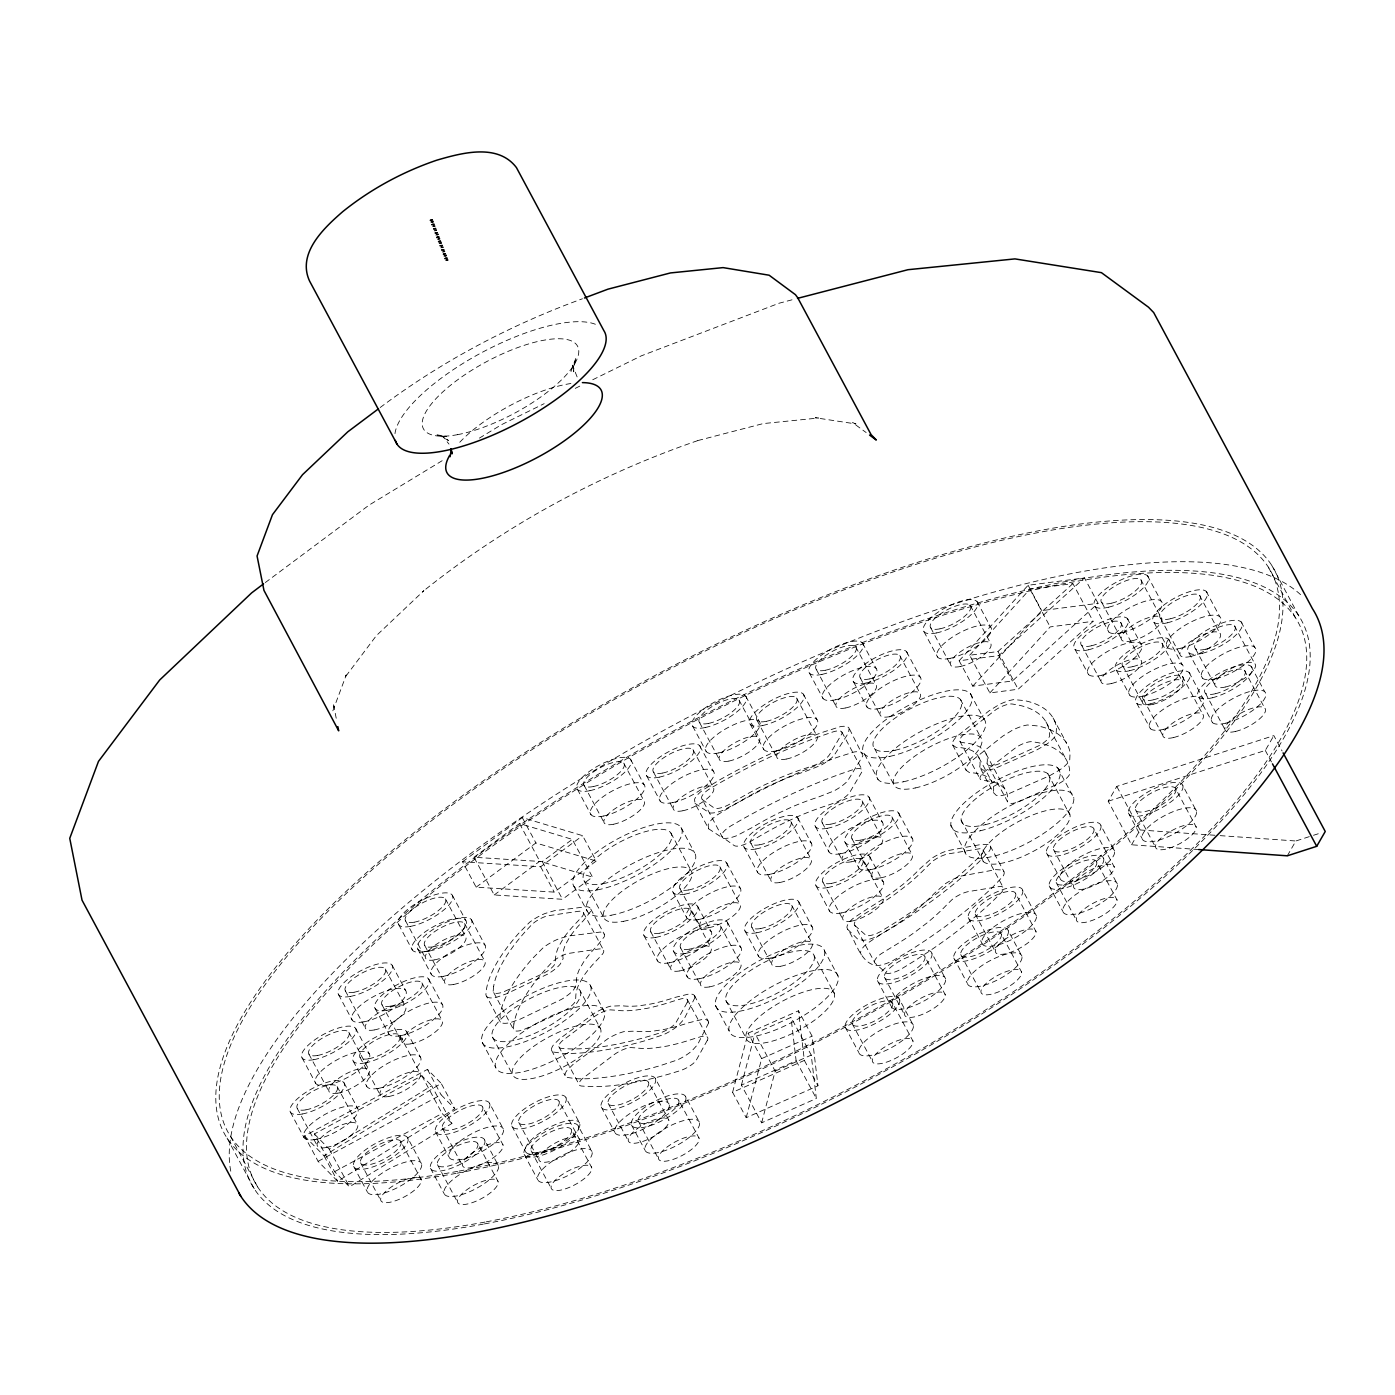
<?xml version="1.0" encoding="UTF-8"?>
<svg xmlns="http://www.w3.org/2000/svg" width="1395" height="1395" viewBox="0 0 1395 1395"><rect width="100%" height="100%" fill="white"/><g stroke="black" fill="none" stroke-linecap="round" stroke-linejoin="round"><path stroke-width="0.75" stroke-dasharray="5 3.75" d="M979.726 767.128L980.057 764.425A121.784 40.856 -28.2 0 0 977.18 754.678L972.995 751.19A121.784 40.856 -28.2 0 0 959.83 747.563L956.011 747.336L952.593 744.947A23.453 7.864 -28.2 0 1 956.691 736.543L989.072 710.84L998.524 704.981A23.192 7.777 -28.2 0 1 1013.886 699.592L1024.558 700.621A241.352 80.962 -28.2 0 1 1056.468 727.248L1056.12 734.834A23.192 7.777 -28.2 0 1 1046.023 744.634L1036.258 750.231L994.914 768.453A23.453 7.864 -28.2 0 1 982.499 769.9L979.726 767.128L993.327 792.5L996.117 795.272A23.453 7.864 -28.2 0 0 1008.533 793.825L1049.86 775.603L1059.625 770.005A23.192 7.777 -28.2 0 0 1069.721 760.223L1070.087 752.62A241.352 80.962 -28.2 0 0 1038.159 725.993L1027.487 724.981A23.192 7.777 -28.2 0 0 1012.125 730.37L1002.674 736.211L970.292 761.932A23.453 7.864 -28.2 0 0 966.194 770.319L969.612 772.725L973.448 772.935A121.784 40.856 -28.2 0 1 986.596 776.562L990.781 780.049A121.784 40.856 -28.2 0 1 993.659 789.814L993.327 792.5M987.015 763.553L987.311 761.129A129.909 43.576 -28.2 0 0 984.242 750.719L979.708 746.935A129.909 43.576 -28.2 0 0 965.671 743.064L960.789 742.192A15.275 5.127 -28.2 0 1 965.044 733.491L996.117 709.514A15.014 5.039 -28.2 0 1 1011.95 703.969L1018.385 705.05A233.244 78.242 -28.2 0 1 1049.232 730.806L1049.685 735.461A15.014 5.039 -28.2 0 1 1039.292 745.54L1000.581 763.17A15.275 5.127 -28.2 0 1 987.712 764.669L987.015 763.553L1007.922 802.369A15.275 5.127 -28.2 0 0 1020.791 800.869L1059.503 783.24A15.014 5.039 -28.2 0 0 1069.913 773.161L1069.442 768.505A233.244 78.242 -28.2 0 0 1038.595 742.768L1032.16 741.669A15.014 5.039 -28.2 0 0 1016.327 747.214L985.254 771.208A15.275 5.127 -28.2 0 0 980.999 779.892L985.881 780.764A129.909 43.576 -28.2 0 1 999.919 784.635L1004.452 788.419A129.909 43.576 -28.2 0 1 1007.539 798.829L1007.225 801.253M732.602 1092.32L748.069 1033.207L798.498 1010.782L812.099 1036.154L817.958 1085.781L746.203 1117.691L732.602 1092.32L804.357 1060.409L798.498 1010.782M741.425 1085.118L754.957 1033.433L791 1017.391L811.227 1055.091L816.337 1098.493L761.653 1122.818L741.425 1085.118L796.126 1060.775L791 1017.391M746.203 1117.691L761.67 1058.596L748.069 1033.207M761.653 1122.818L775.167 1071.133L754.957 1033.433M332.864 710.787L346.274 674.918L344.652 677.813L376.301 635.719L423.871 590.66L422.354 591.916C504.85 525.549 599.048 474.439 699.157 440.14L697.448 440.663L763.17 423.592L818.481 418.012L815.29 417.75L855.972 423.958L852.624 422.633L866.155 432.555M1198.619 849.538L1131.572 844.795L1108.223 801.236L1116.767 786.414L1273.844 735.618L1282.075 750.963M1131.572 844.795L1140.116 829.973L1116.767 786.414M1108.223 801.236L1265.3 750.44L1273.844 735.618M1287.306 855.815L1295.85 840.993L1311.527 835.919M574.88 363.415L570.991 371.314L576.118 357.504L573.641 366.92L573.764 371.802L572.473 365.176L577.356 377.522M959.15 660.777L1028.115 585.272L1084.456 577.914L1098.074 603.303L1012.369 680.987L972.768 686.148L959.15 660.777L998.75 655.615L1084.456 577.914M969.664 655.231L1029.946 589.213L1072.912 583.598L1093.122 621.316L1018.176 689.235L989.875 692.931L969.664 655.231L997.966 651.535L1072.912 583.598M972.768 686.148L1041.716 610.644L1098.074 603.303M989.875 692.931L1050.173 626.913L1093.122 621.316M380.19 407.514C441.57 361.41 510.361 324.948 582.482 298.757M265.312 582.552L369.082 505.112L444.447 459.321M462.547 861.779L522.288 817.575L582.622 835.675L596.223 861.046L554.233 892.12L476.148 887.168L462.547 861.779L540.632 866.748L582.622 835.675M473.986 857.262L519.533 823.556L572.281 839.371L592.491 877.089L562.481 899.287L494.214 894.962L473.986 857.262L542.271 861.587L572.281 839.371M476.148 887.168L535.907 842.964L596.223 861.046M494.214 894.962L539.76 861.256L592.491 877.089M314.363 1133.961L329.272 1149.131L431.683 1085.746L451.91 1123.446L349.482 1186.831L334.591 1171.66L314.363 1133.961L421.865 1075.754L431.683 1085.746M304.511 1135.966L324.058 1155.862L441.186 1083.374L454.787 1108.746L337.66 1181.251L318.112 1161.355L304.511 1135.966L427.445 1069.39L441.186 1083.374M479.392 438.117L501.45 424.708L544.172 403.661M318.112 1161.355L441.064 1094.761L454.787 1108.746M334.591 1171.66L442.093 1113.454L451.91 1123.446M575.263 388.368L581.087 385.491M592.736 379.754L641.299 355.847L779.107 303.221L795.412 298.914M761.67 1058.596L812.099 1036.154M775.167 1071.133L811.227 1055.091M430.061 220.166L432.502 219.712L433.374 221.979L432.467 222.363L430.933 222.433L430.061 220.166L432.502 219.712M430.933 222.433L433.374 221.979M431.7 224.403L434.124 223.95L434.996 226.199L434.107 226.583L432.572 226.67L431.7 224.403L434.124 223.95M432.572 226.67L434.996 226.199M433.322 228.641L435.763 228.187L436.635 230.437L435.728 230.82L434.194 230.907L433.322 228.641L435.763 228.187M434.194 230.907L436.635 230.437M434.961 232.878L437.402 232.424L438.274 234.674L437.367 235.058L435.833 235.127L434.961 232.878L437.402 232.424M435.833 235.127L438.274 234.674M436.6 237.115L439.024 236.662L439.896 238.911L439.006 239.295L437.472 239.365L436.6 237.115L439.024 236.662M437.472 239.365L439.896 238.911M438.222 241.352L440.663 240.899L441.535 243.148L440.628 243.532L439.094 243.602L438.222 241.352L440.663 240.899M439.094 243.602L441.535 243.148M439.861 245.59L442.302 245.136L443.174 247.386L442.267 247.769L440.733 247.839L439.861 245.59L442.302 245.136M440.733 247.839L443.174 247.386M441.5 249.827L443.924 249.374L444.796 251.623L443.906 252.007L442.372 252.076L441.5 249.827L443.924 249.374M442.372 252.076L444.796 251.623M443.122 254.064L445.563 253.611L446.435 255.86L445.528 256.244L443.994 256.331L443.122 254.064L445.563 253.611M443.994 256.331L446.435 255.86M444.743 258.302L447.167 257.848L448.039 260.115L447.15 260.499L445.615 260.569L444.743 258.302L447.167 257.848M445.615 260.569L448.039 260.115M1313.497 835.291L1321.327 832.763M442.11 436.216L446.383 436.321L435.449 434.647L440.123 435.746L448.458 440.506L442.738 436.321L448.998 444.098M1140.116 829.973L1217.992 835.483M1220.154 835.64L1295.85 840.993M702.103 799.405L713.926 807.827A15.275 5.127 -28.2 0 0 727.928 805.142L736.508 800.207A129.909 43.576 -28.2 0 1 764.355 784.984L779.142 778.183A129.909 43.576 -28.2 0 1 806.955 767.791L815.534 764.826A15.275 5.127 -28.2 0 0 829.572 754.608L842.057 733.526A15.014 5.039 -28.2 0 0 833.251 731.817L822.039 735.653A233.244 78.242 -28.2 0 0 721.668 781.845L710.439 788.332A15.014 5.039 -28.2 0 0 701.58 798.167L722.314 837.105L734.136 845.527A15.275 5.127 -28.2 0 0 748.139 842.842L756.735 837.907A129.909 43.576 -28.2 0 1 784.583 822.684L799.352 815.883A129.909 43.576 -28.2 0 1 827.183 805.49L835.744 802.526A15.275 5.127 -28.2 0 0 849.799 792.308L862.284 771.226A15.014 5.039 -28.2 0 0 853.461 769.517L842.249 773.353A233.244 78.242 -28.2 0 0 741.878 819.545L730.649 826.032A15.014 5.039 -28.2 0 0 721.79 835.884L722.314 837.105M695.024 803.398L709.549 812.919A23.453 7.864 -28.2 0 0 723.063 810.338L738.827 802.02A121.784 40.856 -28.2 0 1 764.931 787.756L778.532 781.496A121.784 40.856 -28.2 0 1 804.619 771.749L820.382 765.541A23.453 7.864 -28.2 0 0 833.931 755.689L848.596 732.741L849.119 728.277A23.192 7.777 -28.2 0 0 840.557 726.603L823.8 731.904A241.352 80.962 -28.2 0 0 719.925 779.7L703.15 789.849A23.192 7.777 -28.2 0 0 694.536 799.405L695.024 803.398L708.625 828.787L723.151 838.308A23.453 7.864 -28.2 0 0 736.665 835.71L752.446 827.392A121.784 40.856 -28.2 0 1 778.549 813.128L792.133 806.868A121.784 40.856 -28.2 0 1 818.22 797.12L833.983 790.93A23.453 7.864 -28.2 0 0 847.532 781.06L862.947 755.706L849.119 728.277M854.786 925.391L866.225 935.592A15.014 5.039 -28.2 0 0 881.483 931.075L892.399 924.344A233.244 78.242 -28.2 0 0 973.71 862.25L980.964 855.1A15.014 5.039 -28.2 0 0 980.04 848.683L948.478 853.845A15.275 5.127 -28.2 0 0 931.843 861.901L926.28 867.376A129.909 43.576 -28.2 0 1 907.116 884.988L895.137 894.125A129.909 43.576 -28.2 0 1 869.207 910.952L860.872 916.096A15.275 5.127 -28.2 0 0 854.786 925.391L875.014 963.108L886.453 973.291A15.014 5.039 -28.2 0 0 901.693 968.775L912.626 962.044A233.244 78.242 -28.2 0 0 993.938 899.949L1001.174 892.8A15.014 5.039 -28.2 0 0 1000.25 886.383L968.705 891.544A15.275 5.127 -28.2 0 0 952.07 899.601L946.49 905.076A129.909 43.576 -28.2 0 1 927.326 922.688L915.347 931.825A129.909 43.576 -28.2 0 1 889.435 948.652L881.099 953.796A15.275 5.127 -28.2 0 0 875.014 963.108M847.689 929.332L857.838 939.271L863.348 940.282A23.192 7.777 -28.2 0 0 878.135 935.888L895.119 925.914A241.352 80.962 -28.2 0 0 979.255 861.657L989.456 850.88A23.192 7.777 -28.2 0 0 988.549 844.655L982.237 844.271L947.711 850.636A23.453 7.864 -28.2 0 0 931.651 858.413L920.351 868.335A121.784 40.856 -28.2 0 1 902.391 884.866L891.37 893.271A121.784 40.856 -28.2 0 1 867.062 909.052L852.816 918.625A23.453 7.864 -28.2 0 0 846.939 927.588L847.689 929.332C856.059 940.875 860.087 963.596 876.949 965.654A23.192 7.777 -28.2 0 0 891.754 961.277L908.738 951.285A241.352 80.962 -28.2 0 0 992.874 887.028L1003.057 876.252A23.192 7.777 -28.2 0 0 1002.168 870.027L995.838 869.643L961.312 876.008A23.453 7.864 -28.2 0 0 945.269 883.785L933.97 893.724A121.784 40.856 -28.2 0 1 915.992 910.237L904.971 918.642A121.784 40.856 -28.2 0 1 880.663 934.423L866.417 943.996A23.453 7.864 -28.2 0 0 860.541 952.977L861.29 954.703M1271.717 565.289L1298.919 616.049M1268.334 567.155L1295.554 617.898M1241.097 621.856L1254.698 647.245M1234.435 625.814L1254.646 663.514M1251.088 666.322L1264.69 691.693M1206.187 591.341L1219.788 616.712M1244.41 670.28L1264.637 707.98M1199.508 595.281L1219.736 632.981M1265.3 750.44L1271.473 761.949M1195.532 648.849L1215.743 686.549M1188.854 652.79L1202.473 678.162M1147.457 575.734L1161.076 601.106M1205.507 693.298L1225.734 730.997M1140.796 579.675L1161.006 617.375M1160.623 618.316L1180.833 656.016M1189.046 672.425L1202.647 697.796M1168.539 639.224L1182.158 664.595M1198.846 697.256L1212.447 722.627M1153.944 622.257L1167.563 647.646M1182.367 676.366L1202.595 714.066M1161.878 643.165L1182.088 680.865M1127.195 618.351L1140.814 643.74M1120.534 622.309L1140.744 660.009M1101.893 602.71L1122.103 640.41M1095.232 606.651L1108.833 632.022M1143.464 699.401L1163.692 737.101M1122.975 666.2L1143.185 703.9M1182.908 785.786A30.568 10.253 -28.2 0 1 1144.162 815.081A30.568 10.253 -28.2 0 1 1139.872 797.312A30.568 10.253 -28.2 0 1 1182.908 785.786L1196.509 811.175A30.568 10.253 -28.2 0 1 1157.78 840.453A30.568 10.253 -28.2 0 1 1153.473 822.684A30.568 10.253 -28.2 0 1 1196.509 811.175M1136.803 703.342L1150.404 728.731M1116.314 670.141L1129.915 695.512M1175.95 789.274A22.756 7.638 -28.2 0 1 1147.091 811.07A22.756 7.638 -28.2 0 1 1143.9 797.835A22.756 7.638 -28.2 0 1 1175.95 789.274L1196.16 826.973A22.756 7.638 -28.2 0 1 1167.319 848.77A22.756 7.638 -28.2 0 1 1164.11 835.535A22.756 7.638 -28.2 0 1 1196.16 826.973M1081.631 645.327L1101.841 683.044M1074.97 649.285L1088.571 674.657M1028.115 585.272L1041.716 610.644M1029.946 589.213L1050.173 626.913M1135.356 809.519L1155.566 847.218M1128.398 812.989L1141.999 838.378M1053.068 717.954L1066.669 743.326M1045.936 721.808L1066.146 759.508M1100.951 825.683A30.568 10.253 -28.2 0 1 1062.205 854.961A30.568 10.253 -28.2 0 1 1057.916 837.192A30.568 10.253 -28.2 0 1 1100.951 825.683L1114.553 851.055A30.568 10.253 -28.2 0 1 1075.824 880.332A30.568 10.253 -28.2 0 1 1071.517 862.563A30.568 10.253 -28.2 0 1 1114.553 851.055M977.058 601.611L990.659 627M1093.994 829.153A22.756 7.638 -28.2 0 1 1065.135 850.95A22.756 7.638 -28.2 0 1 1061.944 837.715A22.756 7.638 -28.2 0 1 1093.994 829.153L1114.204 866.853A22.756 7.638 -28.2 0 1 1085.362 888.667A22.756 7.638 -28.2 0 1 1082.154 875.432A22.756 7.638 -28.2 0 1 1114.204 866.853M997.966 651.535L1018.176 689.235M998.75 655.615L1012.369 680.987M1057.637 767.825L1073.801 797.905A61.136 20.506 -28.2 0 1 994.094 856.129A61.136 20.506 -28.2 0 1 989.474 818.638A61.136 20.506 -28.2 0 1 1073.801 797.905M970.275 605.465L990.502 643.165M1103.724 858.727A30.568 10.253 -28.2 0 1 1064.995 888.005A30.568 10.253 -28.2 0 1 1060.688 870.236A30.568 10.253 -28.2 0 1 1103.724 858.727L1117.343 884.099A30.568 10.253 -28.2 0 1 1078.597 913.394A30.568 10.253 -28.2 0 1 1074.307 895.625A30.568 10.253 -28.2 0 1 1117.343 884.099M1096.766 862.197A22.756 7.638 -28.2 0 1 1067.925 884.011A22.756 7.638 -28.2 0 1 1064.716 870.776A22.756 7.638 -28.2 0 1 1096.766 862.197L1116.994 899.897A22.756 7.638 -28.2 0 1 1088.135 921.711A22.756 7.638 -28.2 0 1 1084.944 908.476A22.756 7.638 -28.2 0 1 1116.994 899.897M1047.784 773.684L1070.07 815.203A49.592 16.635 -28.2 0 1 1005.429 862.424A49.592 16.635 -28.2 0 1 1001.68 832.013A49.592 16.635 -28.2 0 1 1070.07 815.203M970.327 693.646L983.928 719.018M1053.399 849.398L1073.609 887.098M930.761 627.855L950.971 665.554M1046.442 852.868L1060.043 878.257M923.978 631.691L937.597 657.08M960.335 699.366L980.546 737.066M1056.172 882.46L1076.382 920.159M986.038 753.788L1006.248 791.506M1049.214 885.93L1062.816 911.301M978.854 757.555L992.455 782.926M959.847 741.181L980.057 778.881M906.576 651.727L920.194 677.116M952.593 744.947L966.194 770.319M899.81 655.563L920.02 693.263M1022.744 890.394A30.568 10.253 -28.2 0 1 983.998 919.689A30.568 10.253 -28.2 0 1 979.708 901.92A30.568 10.253 -28.2 0 1 1022.744 890.394L1036.346 915.765A30.568 10.253 -28.2 0 1 997.617 945.06A30.568 10.253 -28.2 0 1 993.31 927.291A30.568 10.253 -28.2 0 1 1036.346 915.765M990.258 846.015L1003.859 871.404M1015.787 893.864A22.756 7.638 -28.2 0 1 986.928 915.678A22.756 7.638 -28.2 0 1 983.737 902.443A22.756 7.638 -28.2 0 1 1015.787 893.864L1035.997 931.564A22.756 7.638 -28.2 0 1 1007.155 953.378A22.756 7.638 -28.2 0 1 1003.947 940.143A22.756 7.638 -28.2 0 1 1035.997 931.564M983.056 849.904L1003.284 887.604M961.172 820.19L983.458 861.709M862.528 643.06L876.13 668.432M1008.306 930.866A30.568 10.253 -28.2 0 1 969.577 960.144A30.568 10.253 -28.2 0 1 965.27 942.375A30.568 10.253 -28.2 0 1 1008.306 930.866L1021.925 956.238A30.568 10.253 -28.2 0 1 983.179 985.533A30.568 10.253 -28.2 0 1 978.889 967.764A30.568 10.253 -28.2 0 1 1021.925 956.238M855.745 646.896L875.973 684.596M950.849 825.16L966.997 855.24M1001.348 934.336A22.756 7.638 -28.2 0 1 972.507 956.15A22.756 7.638 -28.2 0 1 969.298 942.915A22.756 7.638 -28.2 0 1 1001.348 934.336L1021.576 972.036A22.756 7.638 -28.2 0 1 992.717 993.85A22.756 7.638 -28.2 0 1 989.526 980.615A22.756 7.638 -28.2 0 1 1021.576 972.036M860.296 677.97L880.507 715.67M853.513 681.806L867.132 707.178M975.192 914.126L995.402 951.826M968.235 917.596L981.836 942.968M874.473 748.417L894.683 786.117M898.729 813.128L912.347 838.5M864.481 754.137L878.083 779.509M816.232 669.286L836.442 707.003M891.893 816.877L912.121 854.577M841.9 732.131L862.127 769.831M960.754 954.599L980.964 992.298M809.449 673.14L823.067 698.511M868.963 797.138L882.564 822.527M953.796 958.069L967.398 983.44M862.127 800.887L882.337 838.587M803.328 694.152L816.947 719.524M796.562 697.988L816.772 735.688M931.947 953.448A30.568 10.253 -28.2 0 1 893.201 982.743A30.568 10.253 -28.2 0 1 888.911 964.974A30.568 10.253 -28.2 0 1 931.947 953.448L945.548 978.837A30.568 10.253 -28.2 0 1 906.802 1008.114A30.568 10.253 -28.2 0 1 902.513 990.345A30.568 10.253 -28.2 0 1 945.548 978.837M924.99 956.918A22.756 7.638 -28.2 0 1 896.131 978.732A22.756 7.638 -28.2 0 1 892.94 965.497A22.756 7.638 -28.2 0 1 924.99 956.918L945.2 994.618A22.756 7.638 -28.2 0 1 916.341 1016.432A22.756 7.638 -28.2 0 1 913.15 1003.197A22.756 7.638 -28.2 0 1 945.2 994.618M869.573 856.373L883.192 881.762M851.996 838.761L872.206 876.461M862.738 860.122L882.965 897.822M845.161 842.51L858.762 867.882M822.213 822.771L842.44 860.471M745.767 696.192L759.368 721.564M815.378 826.52L828.996 851.909M757.049 720.378L777.259 758.078M739.001 700.028L759.211 737.728M899.705 999.901A30.568 10.253 -28.2 0 1 860.959 1029.196A30.568 10.253 -28.2 0 1 856.669 1011.427A30.568 10.253 -28.2 0 1 899.705 999.901L913.306 1025.273A30.568 10.253 -28.2 0 1 874.56 1054.568A30.568 10.253 -28.2 0 1 870.271 1036.799A30.568 10.253 -28.2 0 1 913.306 1025.273M750.266 724.232L763.867 749.603M884.378 977.18L904.605 1014.88M797.713 817.801L811.315 843.173M892.748 1003.371A22.756 7.638 -28.2 0 1 863.889 1025.185A22.756 7.638 -28.2 0 1 860.698 1011.95A22.756 7.638 -28.2 0 1 892.748 1003.371L912.958 1041.071A22.756 7.638 -28.2 0 1 884.099 1062.885A22.756 7.638 -28.2 0 1 880.908 1049.65A22.756 7.638 -28.2 0 1 912.958 1041.071M877.42 980.65L891.039 1006.039M790.86 821.55L811.088 859.25M822.841 882.006L843.051 919.706M816.005 885.755L829.606 911.127M798.585 901.554L812.186 926.943M824.48 950.745A61.136 20.506 -28.2 0 1 747.581 1009.405A61.136 20.506 -28.2 0 1 738.007 974.355A61.136 20.506 -28.2 0 1 824.48 950.745L838.081 976.134A61.136 20.506 -28.2 0 1 761.182 1034.776A61.136 20.506 -28.2 0 1 751.609 999.727A61.136 20.506 -28.2 0 1 838.081 976.134M699.47 722.418L719.698 760.135M791.732 905.303L811.96 943.02M692.705 726.272L706.306 751.643M852.136 1023.634L872.363 1061.333M814.192 955.924A49.592 16.635 -28.2 0 1 751.818 1003.493A49.592 16.635 -28.2 0 1 744.058 975.07A49.592 16.635 -28.2 0 1 814.192 955.924L834.402 993.624A49.592 16.635 -28.2 0 1 772.028 1041.211A49.592 16.635 -28.2 0 1 764.268 1012.77A49.592 16.635 -28.2 0 1 834.402 993.624M699.784 745.837L713.386 771.226M750.963 843.417L771.173 881.117M845.178 1027.104L858.797 1052.475M693.001 749.673L713.229 787.39M744.128 847.166L757.729 872.555M726.708 862.982L740.309 888.353M719.855 866.731L740.082 904.431M751.835 927.187L772.045 964.887M745 930.936L758.601 956.325M653.488 772.08L673.698 809.78M681.039 827.514L694.64 852.886M804.357 1060.409L817.958 1085.781M727.318 922.217L740.919 947.589M646.722 775.916L660.323 801.288M796.126 1060.775L816.337 1098.493M670.908 833.059L691.135 870.759M720.483 925.966L740.693 963.666M630.523 759.316L644.124 784.688M623.757 763.152L643.967 800.852M697.552 906.227L711.154 931.598M679.958 888.615L700.168 926.315M690.699 909.976L710.927 947.676M673.122 892.364L686.724 917.736M725.853 1000.407L746.063 1038.107M715.565 1005.586L729.167 1030.957M680.568 947.85L700.796 985.55M673.733 951.599L687.334 976.971M584.226 785.559L604.436 823.259M694.414 995.507L708.015 1020.896M577.46 789.396L591.061 814.767M687.299 999.518L707.509 1037.217M650.802 931.86L671.012 969.56M643.967 935.609L657.568 960.981M583.982 880.716L604.209 918.416M590.748 909.034L604.349 934.406M573.868 886.278L587.469 911.65M685.695 1096.749A30.568 10.253 -28.2 0 1 648.501 1126.201A30.568 10.253 -28.2 0 1 641.665 1109.722A30.568 10.253 -28.2 0 1 685.695 1096.749L699.313 1122.138A30.568 10.253 -28.2 0 1 662.102 1151.572A30.568 10.253 -28.2 0 1 655.266 1135.094A30.568 10.253 -28.2 0 1 699.313 1122.138M583.476 912.766L603.686 950.466M678.79 1100.359A22.756 7.638 -28.2 0 1 651.081 1122.295A22.756 7.638 -28.2 0 1 645.99 1110.019A22.756 7.638 -28.2 0 1 678.79 1100.359L699 1138.058A22.756 7.638 -28.2 0 1 671.291 1159.995A22.756 7.638 -28.2 0 1 666.2 1147.719A22.756 7.638 -28.2 0 1 699 1138.058M522.288 817.575L535.907 842.964M542.271 861.587L562.481 899.287M519.533 823.556L539.76 861.256M655.458 1078.754A30.568 10.253 -28.2 0 1 618.247 1108.205A30.568 10.253 -28.2 0 1 611.411 1091.727A30.568 10.253 -28.2 0 1 655.458 1078.754L669.059 1104.142A30.568 10.253 -28.2 0 1 631.865 1133.577A30.568 10.253 -28.2 0 1 625.012 1117.099A30.568 10.253 -28.2 0 1 669.059 1104.142M540.632 866.748L554.233 892.12M648.553 1082.363A22.756 7.638 -28.2 0 1 620.845 1104.299A22.756 7.638 -28.2 0 1 615.736 1092.023A22.756 7.638 -28.2 0 1 648.553 1082.363L668.763 1120.063A22.756 7.638 -28.2 0 1 641.055 1141.999A22.756 7.638 -28.2 0 1 635.963 1129.723A22.756 7.638 -28.2 0 1 668.763 1120.063M590.451 985.602A61.136 20.506 -28.2 0 1 516.568 1044.524A61.136 20.506 -28.2 0 1 502.06 1012.003A61.136 20.506 -28.2 0 1 590.451 985.602L604.07 1010.974A61.136 20.506 -28.2 0 1 530.17 1069.895A61.136 20.506 -28.2 0 1 515.679 1037.374A61.136 20.506 -28.2 0 1 604.07 1010.974M580.25 990.973A49.592 16.635 -28.2 0 1 520.3 1038.769A49.592 16.635 -28.2 0 1 508.547 1012.386A49.592 16.635 -28.2 0 1 580.25 990.973L600.46 1028.673A49.592 16.635 -28.2 0 1 540.528 1076.469A49.592 16.635 -28.2 0 1 528.757 1050.086A49.592 16.635 -28.2 0 1 600.46 1028.673M638.457 1121.423L658.667 1159.123M631.534 1125.033L645.135 1150.404M608.203 1103.428L628.413 1141.127M601.297 1107.037L614.899 1132.409M558.802 1046.616L579.012 1084.316M551.496 1050.191L565.097 1075.58M471.423 919.793L485.024 945.165M566.021 1097.795A30.568 10.253 -28.2 0 1 528.81 1127.23A30.568 10.253 -28.2 0 1 521.974 1110.769A30.568 10.253 -28.2 0 1 566.021 1097.795L579.622 1123.167A30.568 10.253 -28.2 0 1 542.428 1152.601A30.568 10.253 -28.2 0 1 535.575 1136.14A30.568 10.253 -28.2 0 1 579.622 1123.167M578.315 1126.079A30.568 10.253 -28.2 0 1 541.12 1155.531A30.568 10.253 -28.2 0 1 534.285 1139.052A30.568 10.253 -28.2 0 1 578.315 1126.079L591.933 1151.468A30.568 10.253 -28.2 0 1 554.722 1180.902A30.568 10.253 -28.2 0 1 547.886 1164.424A30.568 10.253 -28.2 0 1 591.933 1151.468M452.276 895.206L465.895 920.578M464.587 923.542L484.797 961.242M559.099 1101.405A22.756 7.638 -28.2 0 1 531.39 1123.324A22.756 7.638 -28.2 0 1 526.299 1111.065A22.756 7.638 -28.2 0 1 559.099 1101.405L579.326 1139.105A22.756 7.638 -28.2 0 1 551.618 1161.024A22.756 7.638 -28.2 0 1 546.526 1148.765A22.756 7.638 -28.2 0 1 579.326 1139.105M571.409 1129.688A22.756 7.638 -28.2 0 1 543.701 1151.625A22.756 7.638 -28.2 0 1 538.609 1139.349A22.756 7.638 -28.2 0 1 571.409 1129.688L591.619 1167.388A22.756 7.638 -28.2 0 1 563.911 1189.325A22.756 7.638 -28.2 0 1 558.82 1177.049A22.756 7.638 -28.2 0 1 591.619 1167.388M445.441 898.955L465.651 936.655M493.708 992.56L513.918 1030.26M486.698 996.675A23.192 7.777 -28.2 0 0 496.725 997.216L506.472 993.833L547.817 974.041A23.453 7.864 -28.2 0 0 560.284 964.05L563.127 958.679L562.83 956.29A121.784 40.856 -28.2 0 1 565.847 943.822L570.084 936.446A121.784 40.856 -28.2 0 1 583.372 920.665L590.695 911.353A23.453 7.864 -28.2 0 0 586.685 906.698L554.443 910.691L545.009 913.516A23.192 7.777 -28.2 0 0 529.612 922.269L518.87 933.133A241.352 80.962 -28.2 0 0 486.436 989.369L485.861 994.897L500.299 1022.047A23.192 7.777 -28.2 0 0 510.326 1022.587L520.073 1019.204L561.418 999.413A23.453 7.864 -28.2 0 0 573.903 989.421L576.728 984.068L576.431 981.662A121.784 40.856 -28.2 0 1 579.448 969.194L583.703 961.835A121.784 40.856 -28.2 0 1 596.99 946.037L604.297 936.725A23.453 7.864 -28.2 0 0 600.286 932.069L568.044 936.062L558.628 938.905A23.192 7.777 -28.2 0 0 543.23 947.658L532.489 958.522A241.352 80.962 -28.2 0 0 500.038 1014.74L500.299 1022.047M492.487 1037.113L512.697 1074.813M482.269 1042.484L495.87 1067.855M424.673 945.409L444.9 983.126M518.766 1122.452L538.976 1160.152M531.077 1150.753L551.287 1188.453M405.544 920.84L425.754 958.539M417.837 949.158L431.439 974.547M511.86 1126.061L525.462 1151.45M524.154 1154.362L537.755 1179.734M428.736 979.133L442.337 1004.505M398.691 924.589L412.31 949.96M489.645 1103.48A30.568 10.253 -28.2 0 1 452.433 1132.914A30.568 10.253 -28.2 0 1 445.598 1116.453A30.568 10.253 -28.2 0 1 489.645 1103.48L503.246 1128.851A30.568 10.253 -28.2 0 1 466.035 1158.303A30.568 10.253 -28.2 0 1 459.199 1141.825A30.568 10.253 -28.2 0 1 503.246 1128.851M421.9 982.882L442.11 1020.582M482.722 1107.089A22.756 7.638 -28.2 0 1 455.014 1129.008A22.756 7.638 -28.2 0 1 449.922 1116.75A22.756 7.638 -28.2 0 1 482.722 1107.089L502.95 1144.789A22.756 7.638 -28.2 0 1 475.242 1166.708A22.756 7.638 -28.2 0 1 470.132 1154.45A22.756 7.638 -28.2 0 1 502.95 1144.789M392.134 965.253L405.736 990.624M484.71 1140.046A30.568 10.253 -28.2 0 1 447.499 1169.481A30.568 10.253 -28.2 0 1 440.663 1153.002A30.568 10.253 -28.2 0 1 484.71 1140.046L498.311 1165.418A30.568 10.253 -28.2 0 1 461.1 1194.852A30.568 10.253 -28.2 0 1 454.264 1178.391A30.568 10.253 -28.2 0 1 498.311 1165.418M385.299 969.002L405.509 1006.702M477.787 1143.656A22.756 7.638 -28.2 0 1 450.079 1165.575A22.756 7.638 -28.2 0 1 444.988 1153.316A22.756 7.638 -28.2 0 1 477.787 1143.656L498.015 1181.356A22.756 7.638 -28.2 0 1 470.307 1203.275A22.756 7.638 -28.2 0 1 465.198 1191.016A22.756 7.638 -28.2 0 1 498.015 1181.356M427.445 1069.39L441.064 1094.761M406.817 1031.759L420.418 1057.148M421.865 1075.754L442.093 1113.454M399.981 1035.508L420.191 1073.208M381.986 1004.766L402.213 1042.466M442.389 1128.137L462.599 1165.836M375.15 1008.515L388.769 1033.887M435.467 1131.746L449.085 1157.135M345.385 990.886L365.595 1028.586M437.455 1164.703L457.665 1202.403M338.549 994.635L352.15 1020.007M355.655 1028.481L369.256 1053.853M430.532 1168.312L444.151 1193.684M407.846 1138.18A30.568 10.253 -28.2 0 1 370.634 1167.615A30.568 10.253 -28.2 0 1 363.799 1151.137A30.568 10.253 -28.2 0 1 407.846 1138.18L421.447 1163.552A30.568 10.253 -28.2 0 1 384.253 1192.987A30.568 10.253 -28.2 0 1 377.417 1176.526A30.568 10.253 -28.2 0 1 421.447 1163.552M348.82 1032.23L369.03 1069.93M360.067 1057.393L380.277 1095.092M400.94 1141.79A22.756 7.638 -28.2 0 1 373.232 1163.709A22.756 7.638 -28.2 0 1 368.123 1151.433A22.756 7.638 -28.2 0 1 400.94 1141.79L421.151 1179.49A22.756 7.638 -28.2 0 1 393.442 1201.409A22.756 7.638 -28.2 0 1 388.351 1189.15A22.756 7.638 -28.2 0 1 421.151 1179.49M353.231 1061.142L366.833 1086.513M344.024 1082.834L357.626 1108.223M337.171 1086.583L357.399 1124.283M308.905 1054.114L329.133 1091.814M360.59 1162.837L380.818 1200.537M302.07 1057.863L315.671 1083.235M353.685 1166.447L367.286 1191.818M329.272 1149.131L349.482 1186.831M324.058 1155.862L337.66 1181.251M297.274 1108.467L317.485 1146.167M290.439 1112.216L304.04 1137.605M230.471 1136.227L257.674 1186.988M227.089 1138.076L254.291 1188.836M708.625 828.787L708.154 824.776A23.192 7.777 -28.2 0 1 716.751 815.221L733.543 805.072A241.352 80.962 -28.2 0 1 837.401 757.276L854.158 751.992A23.192 7.777 -28.2 0 1 862.72 753.649M431.596 220.096L432.467 222.363M433.235 224.333L434.107 226.583M434.856 228.571L435.728 230.82M436.495 232.808L437.367 235.058M438.135 237.045L439.006 239.295M439.756 241.283L440.628 243.532M441.395 245.52L442.267 247.769M443.035 249.757L443.906 252.007M444.656 253.995L445.528 256.244M446.278 258.232L447.15 260.499M435.868 232.494L436.74 234.744M437.489 236.731L438.361 238.981M439.129 240.969L440 243.218M440.768 245.206L441.64 247.456M430.968 219.782L431.84 222.049M432.589 224.02L433.461 226.286M434.229 228.257L435.101 230.524M442.389 249.443L443.261 251.693M444.028 253.681L444.9 255.948M445.633 257.918L446.505 260.185M336.212 718.251L333.335 703.551L333.614 707.213M230.768 1171.207A611.306 205.065 -28.2 0 1 679.103 722.052A611.306 205.065 -28.2 0 1 1302.198 596.188M394.977 433.636A118.017 39.583 -28.2 0 1 483.402 351.714A118.017 39.583 -28.2 0 1 598.594 325.82M459.775 442.25A87.449 29.33 -28.2 0 1 571.078 383.485M493.673 986.265L493.15 991.374A15.014 5.039 -28.2 0 0 503.49 991.915L542.202 973.937A15.275 5.127 -28.2 0 0 555.123 963.579L555.559 959.655A129.909 43.576 -28.2 0 1 558.785 946.368L563.406 938.364A129.909 43.576 -28.2 0 1 577.565 921.52L582.482 916.149A15.275 5.127 -28.2 0 0 578.332 911.319L547.381 915.852A15.014 5.039 -28.2 0 0 531.512 924.885L525.026 931.912A233.244 78.242 -28.2 0 0 493.673 986.265M513.883 1023.965L513.36 1029.074A15.014 5.039 -28.2 0 0 523.7 1029.632L562.412 1011.637A15.275 5.127 -28.2 0 0 575.333 1001.279L575.786 997.355A129.909 43.576 -28.2 0 1 578.995 984.068L583.616 976.064A129.909 43.576 -28.2 0 1 597.792 959.219L602.71 953.849A15.275 5.127 -28.2 0 0 598.542 949.019L567.591 953.552A15.014 5.039 -28.2 0 0 551.722 962.585L545.236 969.612A233.244 78.242 -28.2 0 0 513.883 1023.965M695.006 997.512L683.968 1019.292L678.423 1025.377A23.192 7.777 -28.2 0 1 663.601 1034.619L646.635 1040.269A241.352 80.962 -28.2 0 1 562.726 1053.347L552.577 1051.917A23.192 7.777 -28.2 0 1 553.536 1044.838L559.883 1038.63L594.497 1013.171A23.453 7.864 -28.2 0 1 610.539 1006.179L621.804 1005.725A121.784 40.856 -28.2 0 0 639.695 1005.743L650.68 1004.034A121.784 40.856 -28.2 0 0 674.953 997.442L689.182 993.938A23.453 7.864 -28.2 0 1 695.006 997.512M708.608 1022.901L697.57 1044.663L692.025 1050.749A23.192 7.777 -28.2 0 1 677.22 1059.991L660.253 1065.64A241.352 80.962 -28.2 0 1 576.327 1078.719L566.196 1077.289A23.192 7.777 -28.2 0 1 567.137 1070.227L573.502 1064.001L608.098 1038.56A23.453 7.864 -28.2 0 1 624.158 1031.568L635.405 1031.114A121.784 40.856 -28.2 0 0 653.313 1031.114L664.299 1029.405A121.784 40.856 -28.2 0 0 688.555 1022.831L702.784 1019.309A23.453 7.864 -28.2 0 1 708.608 1022.901M687.142 1002.552L675.564 1023.337A15.014 5.039 -28.2 0 1 660.306 1032.858L649.39 1036.189A233.244 78.242 -28.2 0 1 568.288 1048.831L561.069 1048.325A15.014 5.039 -28.2 0 1 562.063 1041.036L593.695 1017.112A15.275 5.127 -28.2 0 1 610.33 1009.858L615.858 1010.224A129.909 43.576 -28.2 0 0 634.952 1010.224L646.896 1008.376A129.909 43.576 -28.2 0 0 672.791 1001.348L681.109 998.837A15.275 5.127 -28.2 0 1 687.142 1002.552M707.352 1040.251L695.774 1061.037A15.014 5.039 -28.2 0 1 680.516 1070.558L669.6 1073.888A233.244 78.242 -28.2 0 1 588.498 1086.531L581.279 1086.025A15.014 5.039 -28.2 0 1 582.273 1078.736L613.905 1054.812A15.275 5.127 -28.2 0 1 630.54 1047.558L636.085 1047.924A129.909 43.576 -28.2 0 0 655.179 1047.924L667.124 1046.076A129.909 43.576 -28.2 0 0 693.001 1039.048L701.319 1036.537A15.275 5.127 -28.2 0 1 707.352 1040.251M457.612 434.647A87.449 29.33 -28.2 0 0 578.663 353.266A87.449 29.33 -28.2 0 0 465.198 374.505A87.449 29.33 -28.2 0 0 457.612 434.647M484.414 1223.921A595.892 199.886 -28.2 0 0 1309.364 669.356A595.892 199.886 -28.2 0 0 536.064 814.07A595.892 199.886 -28.2 0 0 484.414 1223.921M486.314 1221.828A592.038 198.596 -28.2 0 0 1305.912 670.856A592.038 198.596 -28.2 0 0 537.616 814.645A592.038 198.596 -28.2 0 0 486.314 1221.828M457.211 1173.16A595.892 199.886 -28.2 0 0 1282.144 618.595A595.892 199.886 -28.2 0 0 508.844 763.309A595.892 199.886 -28.2 0 0 457.211 1173.16M459.094 1171.085A592.038 198.596 -28.2 0 0 1278.709 620.095A592.038 198.596 -28.2 0 0 510.396 763.885A592.038 198.596 -28.2 0 0 459.094 1171.085M827.81 887.551A30.568 10.253 -28.2 0 0 870.114 859.111A30.568 10.253 -28.2 0 0 830.443 866.539A30.568 10.253 -28.2 0 0 827.81 887.551M831.629 883.349A22.756 7.638 -28.2 0 0 863.139 862.162A22.756 7.638 -28.2 0 0 833.6 867.69A22.756 7.638 -28.2 0 0 831.629 883.349M851.839 921.049A22.756 7.638 -28.2 0 0 883.349 899.862A22.756 7.638 -28.2 0 0 853.81 905.39A22.756 7.638 -28.2 0 0 851.839 921.049M389.065 1096.435A22.756 7.638 -28.2 0 0 420.592 1075.249A22.756 7.638 -28.2 0 0 391.053 1080.776A22.756 7.638 -28.2 0 0 389.065 1096.435M378.638 1088.327A30.568 10.253 -28.2 0 0 420.959 1059.869A30.568 10.253 -28.2 0 0 381.288 1067.297A30.568 10.253 -28.2 0 0 378.638 1088.327M313.875 1059.659A30.568 10.253 -28.2 0 0 356.196 1031.201A30.568 10.253 -28.2 0 0 316.526 1038.63A30.568 10.253 -28.2 0 0 313.875 1059.659M368.855 1058.735A22.756 7.638 -28.2 0 0 400.365 1037.549A22.756 7.638 -28.2 0 0 370.826 1043.076A22.756 7.638 -28.2 0 0 368.855 1058.735M365.037 1062.938A30.568 10.253 -28.2 0 0 407.34 1034.497A30.568 10.253 -28.2 0 0 367.687 1041.925A30.568 10.253 -28.2 0 0 365.037 1062.938M327.476 1085.031A30.568 10.253 -28.2 0 0 369.797 1056.59A30.568 10.253 -28.2 0 0 330.127 1064.001A30.568 10.253 -28.2 0 0 327.476 1085.031M337.921 1093.139A22.756 7.638 -28.2 0 0 369.431 1071.97A22.756 7.638 -28.2 0 0 339.892 1077.498A22.756 7.638 -28.2 0 0 337.921 1093.139M317.694 1055.44A22.756 7.638 -28.2 0 0 349.221 1034.253A22.756 7.638 -28.2 0 0 319.682 1039.798A22.756 7.638 -28.2 0 0 317.694 1055.44M841.412 912.94A30.568 10.253 -28.2 0 0 883.715 884.482A30.568 10.253 -28.2 0 0 844.062 891.911A30.568 10.253 -28.2 0 0 841.412 912.94M860.785 840.104A22.756 7.638 -28.2 0 0 892.294 818.917A22.756 7.638 -28.2 0 0 862.755 824.445A22.756 7.638 -28.2 0 0 860.785 840.104M880.995 877.804A22.756 7.638 -28.2 0 0 912.504 856.617A22.756 7.638 -28.2 0 0 882.965 862.145A22.756 7.638 -28.2 0 0 880.995 877.804M870.567 869.678A30.568 10.253 -28.2 0 0 912.871 841.237A30.568 10.253 -28.2 0 0 873.218 848.666A30.568 10.253 -28.2 0 0 870.567 869.678M856.966 844.306A30.568 10.253 -28.2 0 0 899.269 815.866A30.568 10.253 -28.2 0 0 859.599 823.277A30.568 10.253 -28.2 0 0 856.966 844.306M851.229 861.814A22.756 7.638 -28.2 0 0 882.739 840.627A22.756 7.638 -28.2 0 0 853.199 846.155A22.756 7.638 -28.2 0 0 851.229 861.814M840.784 853.705A30.568 10.253 -28.2 0 0 883.105 825.247A30.568 10.253 -28.2 0 0 843.434 832.675A30.568 10.253 -28.2 0 0 840.784 853.705M827.183 828.316A30.568 10.253 -28.2 0 0 869.503 799.876A30.568 10.253 -28.2 0 0 829.833 807.304A30.568 10.253 -28.2 0 0 827.183 828.316M831.019 824.114A22.756 7.638 -28.2 0 0 862.528 802.927A22.756 7.638 -28.2 0 0 832.989 808.455A22.756 7.638 -28.2 0 0 831.019 824.114M779.962 882.46A22.756 7.638 -28.2 0 0 811.489 861.273A22.756 7.638 -28.2 0 0 781.932 866.801A22.756 7.638 -28.2 0 0 779.962 882.46M769.534 874.351A30.568 10.253 -28.2 0 0 811.855 845.911A30.568 10.253 -28.2 0 0 772.185 853.322A30.568 10.253 -28.2 0 0 769.534 874.351M755.933 848.98A30.568 10.253 -28.2 0 0 798.236 820.522A30.568 10.253 -28.2 0 0 758.584 827.95A30.568 10.253 -28.2 0 0 755.933 848.98M759.752 844.76A22.756 7.638 -28.2 0 0 791.261 823.573A22.756 7.638 -28.2 0 0 761.722 829.101A22.756 7.638 -28.2 0 0 759.752 844.76M411.002 1043.809A22.756 7.638 -28.2 0 0 442.511 1022.622A22.756 7.638 -28.2 0 0 412.972 1028.15A22.756 7.638 -28.2 0 0 411.002 1043.809M390.792 1006.109A22.756 7.638 -28.2 0 0 422.301 984.922A22.756 7.638 -28.2 0 0 392.762 990.45A22.756 7.638 -28.2 0 0 390.792 1006.109M400.557 1035.683A30.568 10.253 -28.2 0 0 442.878 1007.242A30.568 10.253 -28.2 0 0 403.207 1014.671A30.568 10.253 -28.2 0 0 400.557 1035.683M386.956 1010.311A30.568 10.253 -28.2 0 0 429.276 981.871A30.568 10.253 -28.2 0 0 389.606 989.282A30.568 10.253 -28.2 0 0 386.956 1010.311M326.273 1147.51A22.756 7.638 -28.2 0 0 357.8 1126.323A22.756 7.638 -28.2 0 0 328.261 1131.851A22.756 7.638 -28.2 0 0 326.273 1147.51M306.063 1109.81A22.756 7.638 -28.2 0 0 337.573 1088.623A22.756 7.638 -28.2 0 0 308.033 1094.151A22.756 7.638 -28.2 0 0 306.063 1109.81M302.244 1114.012A30.568 10.253 -28.2 0 0 344.548 1085.572A30.568 10.253 -28.2 0 0 304.895 1093A30.568 10.253 -28.2 0 0 302.244 1114.012M315.845 1139.401A30.568 10.253 -28.2 0 0 358.166 1110.943A30.568 10.253 -28.2 0 0 318.496 1118.371A30.568 10.253 -28.2 0 0 315.845 1139.401M434.542 959.882A22.756 7.638 -28.2 0 0 466.052 938.696A22.756 7.638 -28.2 0 0 436.513 944.223A22.756 7.638 -28.2 0 0 434.542 959.882M414.332 922.182A22.756 7.638 -28.2 0 0 445.842 900.996A22.756 7.638 -28.2 0 0 416.303 906.523A22.756 7.638 -28.2 0 0 414.332 922.182M363.955 1021.82A30.568 10.253 -28.2 0 0 406.276 993.362A30.568 10.253 -28.2 0 0 366.606 1000.79A30.568 10.253 -28.2 0 0 363.955 1021.82M350.354 996.431A30.568 10.253 -28.2 0 0 392.675 967.99A30.568 10.253 -28.2 0 0 353.005 975.419A30.568 10.253 -28.2 0 0 350.354 996.431M410.496 926.385A30.568 10.253 -28.2 0 0 452.817 897.944A30.568 10.253 -28.2 0 0 413.147 905.355A30.568 10.253 -28.2 0 0 410.496 926.385M770.406 958.121A30.568 10.253 -28.2 0 0 812.727 929.68A30.568 10.253 -28.2 0 0 773.057 937.091A30.568 10.253 -28.2 0 0 770.406 958.121M756.805 932.749A30.568 10.253 -28.2 0 0 799.108 904.291A30.568 10.253 -28.2 0 0 759.455 911.72A30.568 10.253 -28.2 0 0 756.805 932.749M424.115 951.756A30.568 10.253 -28.2 0 0 466.418 923.316A30.568 10.253 -28.2 0 0 426.765 930.744A30.568 10.253 -28.2 0 0 424.115 951.756M374.401 1029.928A22.756 7.638 -28.2 0 0 405.91 1008.742A22.756 7.638 -28.2 0 0 376.371 1014.27A22.756 7.638 -28.2 0 0 374.401 1029.928M760.624 928.529A22.756 7.638 -28.2 0 0 792.133 907.343A22.756 7.638 -28.2 0 0 762.594 912.871A22.756 7.638 -28.2 0 0 760.624 928.529M780.834 966.229A22.756 7.638 -28.2 0 0 812.361 945.043A22.756 7.638 -28.2 0 0 782.804 950.57A22.756 7.638 -28.2 0 0 780.834 966.229M354.173 992.229A22.756 7.638 -28.2 0 0 385.683 971.042A22.756 7.638 -28.2 0 0 356.144 976.57A22.756 7.638 -28.2 0 0 354.173 992.229M443.244 976.343A30.568 10.253 -28.2 0 0 485.565 947.903A30.568 10.253 -28.2 0 0 445.894 955.313A30.568 10.253 -28.2 0 0 443.244 976.343M429.643 950.971A30.568 10.253 -28.2 0 0 471.963 922.513A30.568 10.253 -28.2 0 0 432.293 929.942A30.568 10.253 -28.2 0 0 429.643 950.971M453.689 984.451A22.756 7.638 -28.2 0 0 485.198 963.265A22.756 7.638 -28.2 0 0 455.659 968.793A22.756 7.638 -28.2 0 0 453.689 984.451M433.461 946.752A22.756 7.638 -28.2 0 0 464.988 925.565A22.756 7.638 -28.2 0 0 435.432 931.093A22.756 7.638 -28.2 0 0 433.461 946.752M684.928 894.16A30.568 10.253 -28.2 0 0 727.231 865.72A30.568 10.253 -28.2 0 0 687.578 873.13A30.568 10.253 -28.2 0 0 684.928 894.16M688.746 889.94A22.756 7.638 -28.2 0 0 720.256 868.771A22.756 7.638 -28.2 0 0 690.717 874.299A22.756 7.638 -28.2 0 0 688.746 889.94M698.529 919.532A30.568 10.253 -28.2 0 0 740.85 891.091A30.568 10.253 -28.2 0 0 701.179 898.519A30.568 10.253 -28.2 0 0 698.529 919.532M708.956 927.658A22.756 7.638 -28.2 0 0 740.483 906.471A22.756 7.638 -28.2 0 0 710.944 911.999A22.756 7.638 -28.2 0 0 708.956 927.658M679.801 970.903A22.756 7.638 -28.2 0 0 711.328 949.716A22.756 7.638 -28.2 0 0 681.789 955.244A22.756 7.638 -28.2 0 0 679.801 970.903M659.591 933.203A22.756 7.638 -28.2 0 0 691.1 912.016A22.756 7.638 -28.2 0 0 661.561 917.544A22.756 7.638 -28.2 0 0 659.591 933.203M655.772 937.405A30.568 10.253 -28.2 0 0 698.075 908.965A30.568 10.253 -28.2 0 0 658.423 916.393A30.568 10.253 -28.2 0 0 655.772 937.405M669.373 962.777A30.568 10.253 -28.2 0 0 711.694 934.336A30.568 10.253 -28.2 0 0 672.024 941.764A30.568 10.253 -28.2 0 0 669.373 962.777M689.357 949.175A22.756 7.638 -28.2 0 0 720.884 927.989A22.756 7.638 -28.2 0 0 691.345 933.517A22.756 7.638 -28.2 0 0 689.357 949.175M685.538 953.395A30.568 10.253 -28.2 0 0 727.859 924.937A30.568 10.253 -28.2 0 0 688.188 932.366A30.568 10.253 -28.2 0 0 685.538 953.395M709.584 986.875A22.756 7.638 -28.2 0 0 741.094 965.706A22.756 7.638 -28.2 0 0 711.555 971.234A22.756 7.638 -28.2 0 0 709.584 986.875M699.139 978.767A30.568 10.253 -28.2 0 0 741.46 950.326A30.568 10.253 -28.2 0 0 701.79 957.737A30.568 10.253 -28.2 0 0 699.139 978.767M936.498 632.946A30.568 10.253 -28.2 0 0 977.878 604.209A30.568 10.253 -28.2 0 0 937.161 612.823A30.568 10.253 -28.2 0 0 936.498 632.946M950.117 658.335A30.568 10.253 -28.2 0 0 991.496 629.581A30.568 10.253 -28.2 0 0 950.78 638.195A30.568 10.253 -28.2 0 0 950.117 658.335M889.836 716.611A22.756 7.638 -28.2 0 0 920.648 695.198A22.756 7.638 -28.2 0 0 890.324 701.615A22.756 7.638 -28.2 0 0 889.836 716.611M869.608 678.912A22.756 7.638 -28.2 0 0 900.438 657.498A22.756 7.638 -28.2 0 0 870.114 663.915A22.756 7.638 -28.2 0 0 869.608 678.912M960.301 666.496A22.756 7.638 -28.2 0 0 991.113 645.083A22.756 7.638 -28.2 0 0 960.789 651.5A22.756 7.638 -28.2 0 0 960.301 666.496M940.073 628.796A22.756 7.638 -28.2 0 0 970.903 607.383A22.756 7.638 -28.2 0 0 940.579 613.8A22.756 7.638 -28.2 0 0 940.073 628.796M866.033 683.062A30.568 10.253 -28.2 0 0 907.413 654.307A30.568 10.253 -28.2 0 0 866.696 662.921A30.568 10.253 -28.2 0 0 866.033 683.062M1225.891 723.151A30.568 10.253 -28.2 0 0 1265.91 694.082A30.568 10.253 -28.2 0 0 1223.903 704.248A30.568 10.253 -28.2 0 0 1225.891 723.151M1212.29 697.779A30.568 10.253 -28.2 0 0 1252.309 668.711A30.568 10.253 -28.2 0 0 1210.302 678.877A30.568 10.253 -28.2 0 0 1212.29 697.779M1235.726 731.399A22.756 7.638 -28.2 0 0 1265.544 709.741A22.756 7.638 -28.2 0 0 1234.261 717.326A22.756 7.638 -28.2 0 0 1235.726 731.399M1215.516 693.699A22.756 7.638 -28.2 0 0 1245.334 672.041A22.756 7.638 -28.2 0 0 1214.034 679.627A22.756 7.638 -28.2 0 0 1215.516 693.699M879.635 708.433A30.568 10.253 -28.2 0 0 921.031 679.696A30.568 10.253 -28.2 0 0 880.315 688.31A30.568 10.253 -28.2 0 0 879.635 708.433M1163.849 729.254A30.568 10.253 -28.2 0 0 1203.868 700.185A30.568 10.253 -28.2 0 0 1161.861 710.351A30.568 10.253 -28.2 0 0 1163.849 729.254M1150.247 703.882A30.568 10.253 -28.2 0 0 1190.266 674.796A30.568 10.253 -28.2 0 0 1148.259 684.98A30.568 10.253 -28.2 0 0 1150.247 703.882M1173.683 737.502A22.756 7.638 -28.2 0 0 1203.501 715.844A22.756 7.638 -28.2 0 0 1172.218 723.412A22.756 7.638 -28.2 0 0 1173.683 737.502M1153.473 699.802A22.756 7.638 -28.2 0 0 1183.291 678.144A22.756 7.638 -28.2 0 0 1151.991 685.712A22.756 7.638 -28.2 0 0 1153.473 699.802M683.027 810.722A22.756 7.638 -28.2 0 0 713.839 789.308A22.756 7.638 -28.2 0 0 683.515 795.725A22.756 7.638 -28.2 0 0 683.027 810.722M718.826 752.899A30.568 10.253 -28.2 0 0 760.205 724.144A30.568 10.253 -28.2 0 0 719.489 732.759A30.568 10.253 -28.2 0 0 718.826 752.899M705.225 727.527A30.568 10.253 -28.2 0 0 746.604 698.773A30.568 10.253 -28.2 0 0 705.887 707.387A30.568 10.253 -28.2 0 0 705.225 727.527M662.817 773.022A22.756 7.638 -28.2 0 0 693.629 751.609A22.756 7.638 -28.2 0 0 663.305 758.026A22.756 7.638 -28.2 0 0 662.817 773.022M672.843 802.561A30.568 10.253 -28.2 0 0 714.223 773.806A30.568 10.253 -28.2 0 0 673.506 782.421A30.568 10.253 -28.2 0 0 672.843 802.561M659.225 777.172A30.568 10.253 -28.2 0 0 700.621 748.435A30.568 10.253 -28.2 0 0 659.905 757.032A30.568 10.253 -28.2 0 0 659.225 777.172M729.01 761.06A22.756 7.638 -28.2 0 0 759.839 739.646A22.756 7.638 -28.2 0 0 729.515 746.063A22.756 7.638 -28.2 0 0 729.01 761.06M708.799 723.36A22.756 7.638 -28.2 0 0 739.612 701.947A22.756 7.638 -28.2 0 0 709.288 708.364A22.756 7.638 -28.2 0 0 708.799 723.36M613.765 824.201A22.756 7.638 -28.2 0 0 644.577 802.788A22.756 7.638 -28.2 0 0 614.253 809.205A22.756 7.638 -28.2 0 0 613.765 824.201M593.555 786.501A22.756 7.638 -28.2 0 0 624.367 765.088A22.756 7.638 -28.2 0 0 594.043 771.487A22.756 7.638 -28.2 0 0 593.555 786.501M835.588 699.767A30.568 10.253 -28.2 0 0 876.967 671.012A30.568 10.253 -28.2 0 0 836.25 679.627A30.568 10.253 -28.2 0 0 835.588 699.767M821.969 674.395A30.568 10.253 -28.2 0 0 863.348 645.641A30.568 10.253 -28.2 0 0 822.631 654.255A30.568 10.253 -28.2 0 0 821.969 674.395M825.544 670.228A22.756 7.638 -28.2 0 0 856.373 648.814A22.756 7.638 -28.2 0 0 826.049 655.231A22.756 7.638 -28.2 0 0 825.544 670.228M845.771 707.928A22.756 7.638 -28.2 0 0 876.583 686.514A22.756 7.638 -28.2 0 0 846.259 692.931A22.756 7.638 -28.2 0 0 845.771 707.928M589.98 790.651A30.568 10.253 -28.2 0 0 631.36 761.897A30.568 10.253 -28.2 0 0 590.643 770.511A30.568 10.253 -28.2 0 0 589.98 790.651M603.582 816.023A30.568 10.253 -28.2 0 0 644.961 787.286A30.568 10.253 -28.2 0 0 604.244 795.9A30.568 10.253 -28.2 0 0 603.582 816.023M762.786 725.487A30.568 10.253 -28.2 0 0 804.165 696.733A30.568 10.253 -28.2 0 0 763.449 705.347A30.568 10.253 -28.2 0 0 762.786 725.487M786.571 759.019A22.756 7.638 -28.2 0 0 817.4 737.606A22.756 7.638 -28.2 0 0 787.076 744.023A22.756 7.638 -28.2 0 0 786.571 759.019M766.361 721.32A22.756 7.638 -28.2 0 0 797.19 699.906A22.756 7.638 -28.2 0 0 766.866 706.323A22.756 7.638 -28.2 0 0 766.361 721.32M776.387 750.859A30.568 10.253 -28.2 0 0 817.784 722.104A30.568 10.253 -28.2 0 0 777.05 730.718A30.568 10.253 -28.2 0 0 776.387 750.859M985.219 824.724A49.592 16.635 -28.2 0 0 1049.86 777.503A49.592 16.635 -28.2 0 0 981.47 794.313A49.592 16.635 -28.2 0 0 985.219 824.724M980.493 830.74A61.136 20.506 -28.2 0 0 1060.183 772.534A61.136 20.506 -28.2 0 0 975.872 793.267A61.136 20.506 -28.2 0 0 980.493 830.74M895.067 750.248A49.592 16.635 -28.2 0 0 961.8 703.498A49.592 16.635 -28.2 0 0 895.328 717.937A49.592 16.635 -28.2 0 0 895.067 750.248M915.277 787.948A49.592 16.635 -28.2 0 0 982.01 741.198A49.592 16.635 -28.2 0 0 915.556 755.637A49.592 16.635 -28.2 0 0 915.277 787.948M903.472 781.758A61.136 20.506 -28.2 0 0 985.742 724.127A61.136 20.506 -28.2 0 0 903.803 741.931A61.136 20.506 -28.2 0 0 903.472 781.758M889.87 756.369A61.136 20.506 -28.2 0 0 972.141 698.738A61.136 20.506 -28.2 0 0 890.202 716.559A61.136 20.506 -28.2 0 0 889.87 756.369M611.08 915.242A61.136 20.506 -28.2 0 0 695.704 858.361A61.136 20.506 -28.2 0 0 616.381 873.2A61.136 20.506 -28.2 0 0 611.08 915.242M623.356 921.345A49.592 16.635 -28.2 0 0 691.99 875.188A49.592 16.635 -28.2 0 0 627.645 887.237A49.592 16.635 -28.2 0 0 623.356 921.345M603.128 883.645A49.592 16.635 -28.2 0 0 671.78 837.488A49.592 16.635 -28.2 0 0 607.435 849.538A49.592 16.635 -28.2 0 0 603.128 883.645M597.478 889.87A61.136 20.506 -28.2 0 0 682.103 832.972A61.136 20.506 -28.2 0 0 602.779 847.829A61.136 20.506 -28.2 0 0 597.478 889.87M1143.359 696.053A30.568 10.253 -28.2 0 0 1183.378 666.967A30.568 10.253 -28.2 0 0 1141.372 677.15A30.568 10.253 -28.2 0 0 1143.359 696.053M1111.902 603.111A22.756 7.638 -28.2 0 0 1141.703 581.453A22.756 7.638 -28.2 0 0 1110.42 589.021A22.756 7.638 -28.2 0 0 1111.902 603.111M1132.112 640.811A22.756 7.638 -28.2 0 0 1161.93 619.153A22.756 7.638 -28.2 0 0 1130.647 626.721A22.756 7.638 -28.2 0 0 1132.112 640.811M1205.524 649.233A22.756 7.638 -28.2 0 0 1235.342 627.576A22.756 7.638 -28.2 0 0 1204.059 635.161A22.756 7.638 -28.2 0 0 1205.524 649.233M1225.752 686.933A22.756 7.638 -28.2 0 0 1255.552 665.275A22.756 7.638 -28.2 0 0 1224.269 672.861A22.756 7.638 -28.2 0 0 1225.752 686.933M1122.277 632.563A30.568 10.253 -28.2 0 0 1162.297 603.477A30.568 10.253 -28.2 0 0 1120.29 613.66A30.568 10.253 -28.2 0 0 1122.277 632.563M1202.298 653.313A30.568 10.253 -28.2 0 0 1242.317 624.245A30.568 10.253 -28.2 0 0 1200.31 634.411A30.568 10.253 -28.2 0 0 1202.298 653.313M1215.899 678.702A30.568 10.253 -28.2 0 0 1255.936 649.617A30.568 10.253 -28.2 0 0 1213.912 659.8A30.568 10.253 -28.2 0 0 1215.899 678.702M1108.659 607.191A30.568 10.253 -28.2 0 0 1148.695 578.105A30.568 10.253 -28.2 0 0 1106.688 588.289A30.568 10.253 -28.2 0 0 1108.659 607.191M1129.741 670.681A30.568 10.253 -28.2 0 0 1169.777 641.595A30.568 10.253 -28.2 0 0 1127.77 651.779A30.568 10.253 -28.2 0 0 1129.741 670.681M1132.984 666.583A22.756 7.638 -28.2 0 0 1162.785 644.943A22.756 7.638 -28.2 0 0 1131.502 652.511A22.756 7.638 -28.2 0 0 1132.984 666.583M1153.194 704.283A22.756 7.638 -28.2 0 0 1183.012 682.643A22.756 7.638 -28.2 0 0 1151.729 690.211A22.756 7.638 -28.2 0 0 1153.194 704.283M1190.842 656.417A22.756 7.638 -28.2 0 0 1220.642 634.76A22.756 7.638 -28.2 0 0 1189.36 642.345A22.756 7.638 -28.2 0 0 1190.842 656.417M1170.614 618.717A22.756 7.638 -28.2 0 0 1200.432 597.06A22.756 7.638 -28.2 0 0 1169.149 604.628A22.756 7.638 -28.2 0 0 1170.614 618.717M1167.388 622.798A30.568 10.253 -28.2 0 0 1207.407 593.712A30.568 10.253 -28.2 0 0 1165.4 603.895A30.568 10.253 -28.2 0 0 1167.388 622.798M1180.99 648.169A30.568 10.253 -28.2 0 0 1221.009 619.101A30.568 10.253 -28.2 0 0 1179.002 629.267A30.568 10.253 -28.2 0 0 1180.99 648.169M1111.85 683.428A22.756 7.638 -28.2 0 0 1141.668 661.771A22.756 7.638 -28.2 0 0 1110.385 669.356A22.756 7.638 -28.2 0 0 1111.85 683.428M1091.64 645.728A22.756 7.638 -28.2 0 0 1121.44 624.071A22.756 7.638 -28.2 0 0 1090.158 631.656A22.756 7.638 -28.2 0 0 1091.64 645.728M1102.015 675.18A30.568 10.253 -28.2 0 0 1142.034 646.112A30.568 10.253 -28.2 0 0 1100.027 656.295A30.568 10.253 -28.2 0 0 1102.015 675.18M1088.396 649.808A30.568 10.253 -28.2 0 0 1128.433 620.74A30.568 10.253 -28.2 0 0 1086.426 630.906A30.568 10.253 -28.2 0 0 1088.396 649.808"/><path stroke-width="1.5" d="M450.079 456.74L450.881 451.928M1198.619 849.538L1287.306 855.815L1316.706 846.312L1325.25 831.49L1283.104 752.881M378.481 408.805L347.791 431.822L302.541 474.684L272.461 514.703L257.064 555.995L263.951 590.381L338.689 730.841L337.869 726.638M263.585 583.842L251.693 592.84L159.675 680.01L98.47 761.408L69.75 838.325L82.026 900.159L240.794 1196.247M584.47 297.989L607.958 289.166L670.472 272.932L723.081 267.613L769.133 275.216L795.464 294.694L797.696 297.728L871.108 434.647L876.304 440.018L869.538 435.048M797.504 298.373L907.971 269.706L1014.95 258.895L1101.422 272.653L1148.486 307.196L1153.682 312.55L1312.433 608.639A611.306 205.065 -28.2 0 1 883.174 1077.951A611.306 205.065 -28.2 0 1 238.667 1192.742M1272.502 763.867L1316.706 846.312M397.052 444.185L309.568 281.04C296.821 253.28 323.989 227.908 342.769 211.621C370.634 189.214 402.457 171.934 436.286 160.355L437.995 159.832C462.512 152.752 498.032 143.266 516.446 167.609L603.93 330.755A118.017 39.583 -28.2 0 1 516.656 423.714A118.017 39.583 -28.2 0 1 395.36 440.401M582.395 382.614A87.449 29.33 -28.2 0 1 540.022 456.043A87.449 29.33 -28.2 0 1 449.643 455.415M452.032 453.654L450.951 448.719L452.032 453.654"/></g></svg>
